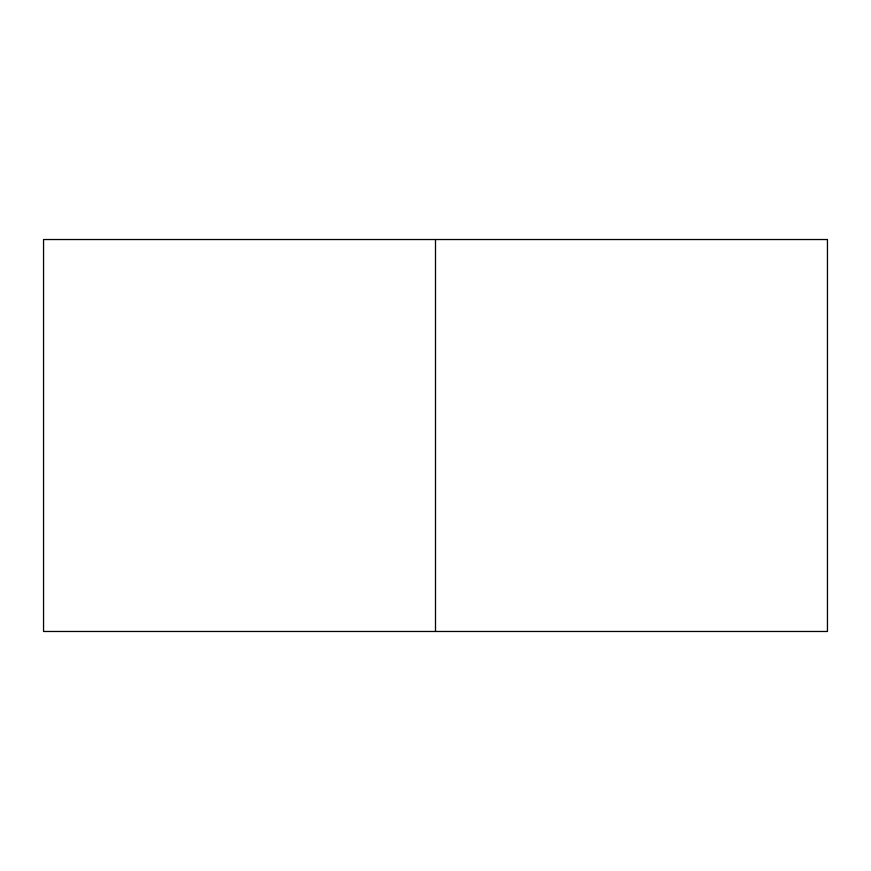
<?xml version="1.0" encoding="UTF-8"?>
<svg xmlns="http://www.w3.org/2000/svg" width="871" height="871" viewBox="0 0 871 871"><rect width="100%" height="100%" fill="white"/><g stroke="black" fill="none" stroke-linecap="round" stroke-linejoin="round"><path stroke-width="1.31" d="M435.5 239.525L435.5 631.475M827.45 239.525L43.55 239.525L43.55 631.475L827.45 631.475L827.45 239.525"/></g></svg>
